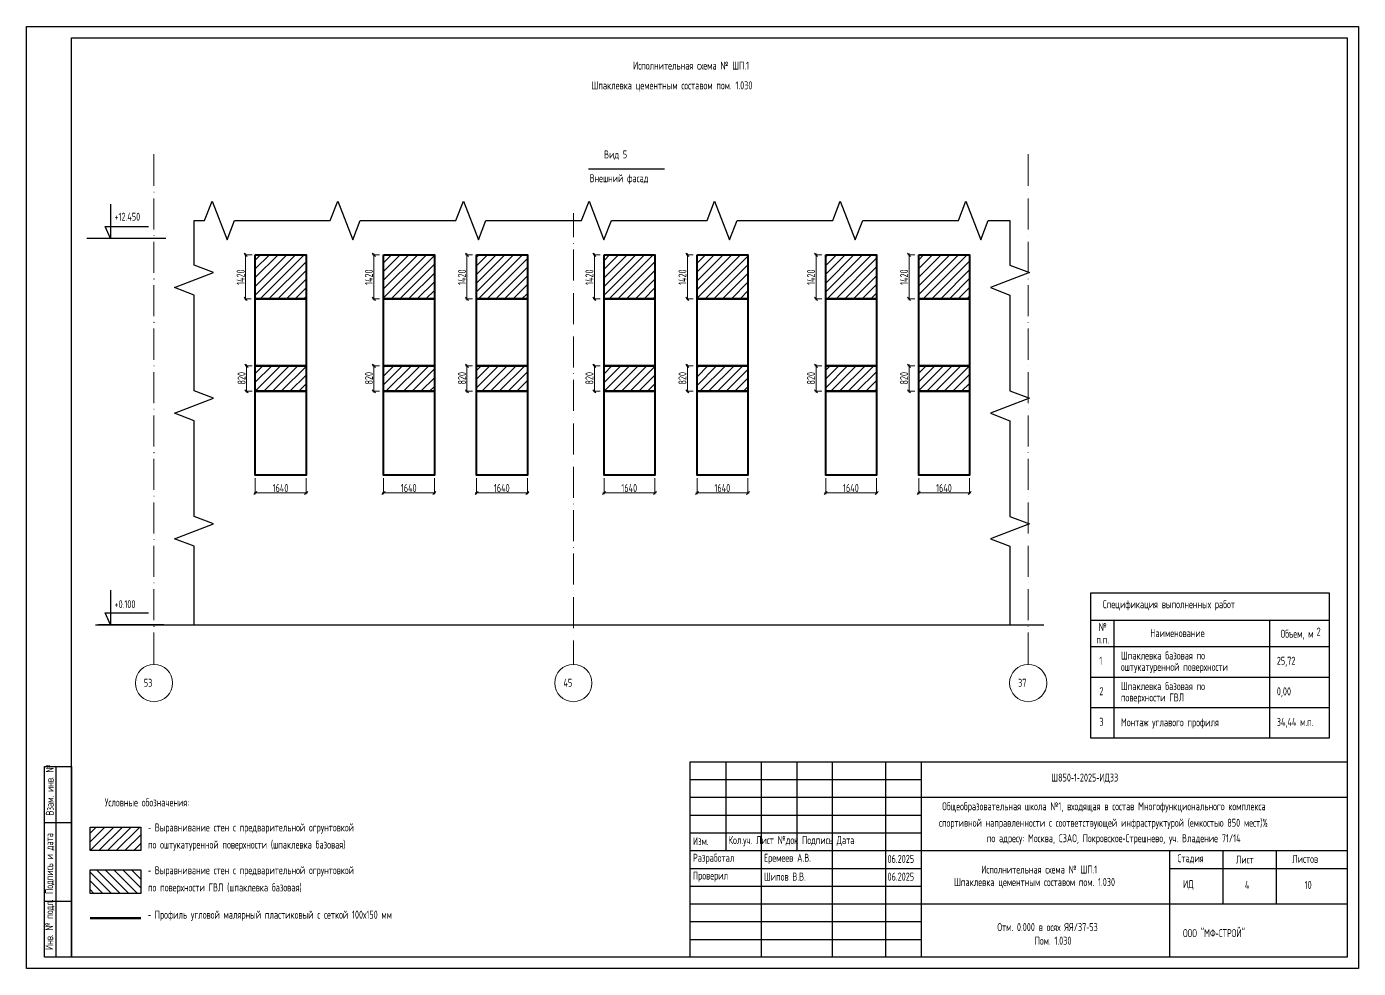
# Model space of a CAD drawing. Header units: millimetres. Extents: x 0 to 258, y 0 to 17.
# Drawn here: x 79.5 to 102.8, y 0.1 to 16.57 of the extents above; entities that cross this region are included whole.
import ezdxf

# ---------------------------------------------------------------- set-up
doc = ezdxf.new("R2010")
doc.units = ezdxf.units.MM
doc.layers.add('PDF _0', color=7, linetype='Continuous')
doc.layers.add('PDF _Текст', color=7, linetype='Continuous')
doc.layers.add('PDF _Оси-1', color=7, linetype='Continuous', true_color=0xaaaaaa)
doc.layers.add('PDF _Оси-3', color=7, linetype='Continuous', true_color=0x989898)
doc.styles.get("Standard").update_dxf_attribs({"font": 'ГОСТ тип А.ttf', "width": 0.8})

msp = doc.modelspace()

# ---------------------------------------------------------------- linework, layer by layer
at = {"layer": 'PDF _0', "lineweight": 25}
for points in [[(79.499, 16.567), (102.796, 16.567), (102.796, 0.095), (79.499, 0.095)], [(80.284, 16.371), (102.599, 16.371), (102.599, 0.291), (80.284, 0.291)], [(102.287, 4.121), (98.116, 4.121), (98.116, 6.666), (102.287, 6.666)], [(79.813, 3.625), (80.284, 3.625), (80.284, 0.291), (79.813, 0.291)], [(91.108, 3.708), (102.599, 3.708), (102.599, 0.291), (91.108, 0.291)], [(80.61, 2.567), (81.495, 2.567), (81.495, 2.155), (80.61, 2.155)], [(80.61, 1.819), (81.495, 1.819), (81.495, 1.406), (80.61, 1.406)]]:
    msp.add_lwpolyline(points, close=True, dxfattribs=at)
for points in [[(89.331, 14.079), (90.656, 14.079)], [(82.428, 6.106), (82.428, 7.478), (82.088, 7.608), (82.769, 7.87), (82.428, 8), (82.428, 8.304), (82.428, 9.675), (82.088, 9.806), (82.769, 10.067), (82.428, 10.198), (82.428, 10.501), (82.428, 11.873), (82.088, 12.004), (82.769, 12.265), (82.428, 12.396), (82.428, 13.176), (82.613, 13.176), (82.744, 13.517), (83.005, 12.836), (83.136, 13.176), (84.508, 13.176), (84.811, 13.176), (84.942, 13.517), (85.203, 12.836), (85.334, 13.176), (86.705, 13.176), (87.009, 13.176), (87.139, 13.517), (87.401, 12.836), (87.531, 13.176), (88.903, 13.176), (89.206, 13.176), (89.337, 13.517), (89.598, 12.836), (89.729, 13.176), (91.101, 13.176), (91.404, 13.176), (91.535, 13.517), (91.796, 12.836), (91.927, 13.176), (93.299, 13.176), (93.602, 13.176), (93.733, 13.517), (93.994, 12.836), (94.125, 13.176), (95.496, 13.176), (95.8, 13.176), (95.93, 13.517), (96.192, 12.836), (96.322, 13.176), (96.7, 13.176), (96.7, 12.396), (97.04, 12.265), (96.359, 12.004), (96.7, 11.873), (96.7, 10.501), (96.7, 10.198), (97.04, 10.067), (96.359, 9.806), (96.7, 9.675), (96.7, 8.304), (96.7, 8), (97.04, 7.87), (96.359, 7.608), (96.7, 7.478), (96.7, 6.106)], [(80.964, 13.464), (80.964, 12.861), (80.872, 13.072), (81.634, 13.072)], [(81.936, 12.861), (80.551, 12.861)], [(80.964, 6.709), (80.964, 6.106), (80.872, 6.316), (81.634, 6.316)], [(80.704, 6.106), (97.291, 6.106)], [(81.897, 6.106), (80.754, 6.106)], [(98.116, 6.186), (102.287, 6.186)], [(98.519, 6.186), (98.519, 4.121)], [(101.239, 6.186), (101.239, 4.121)], [(98.116, 5.726), (102.287, 5.726)], [(98.116, 5.191), (102.287, 5.191)], [(98.116, 4.656), (102.287, 4.656)], [(80.009, 3.625), (80.009, 0.291)], [(91.729, 3.708), (91.729, 2.155)], [(92.35, 3.708), (92.35, 0.291)], [(92.971, 3.708), (92.971, 2.155)], [(93.592, 3.708), (93.592, 0.291)], [(94.524, 3.708), (94.524, 0.291)], [(95.145, 3.708), (95.145, 0.291)], [(91.108, 3.397), (95.145, 3.397)], [(91.108, 3.087), (102.599, 3.087)], [(79.813, 2.644), (80.284, 2.644)], [(91.108, 2.776), (95.145, 2.776)], [(91.108, 2.465), (95.145, 2.465)], [(91.108, 2.155), (102.599, 2.155)], [(99.494, 2.155), (99.494, 0.291)], [(100.425, 2.155), (100.425, 1.223)], [(101.357, 2.155), (101.357, 1.223)], [(91.108, 1.844), (95.145, 1.844)], [(99.494, 1.844), (102.599, 1.844)], [(91.108, 1.534), (95.145, 1.534)], [(79.813, 1.272), (80.284, 1.272)], [(91.108, 1.223), (102.599, 1.223)], [(91.108, 0.912), (95.145, 0.912)], [(91.108, 0.602), (95.145, 0.602)]]:
    msp.add_lwpolyline(points, dxfattribs=at)
at = {"layer": 'PDF _0', "lineweight": 13}
for points in [[(83.357, 12.549), (83.302, 12.604)], [(83.329, 12.598), (83.329, 11.784)], [(85.6, 12.549), (85.546, 12.604)], [(85.573, 12.598), (85.573, 11.784)], [(87.228, 12.549), (87.174, 12.604)], [(87.201, 12.598), (87.201, 11.784)], [(89.458, 12.549), (89.404, 12.604)], [(89.431, 12.598), (89.431, 11.784)], [(91.086, 12.549), (91.032, 12.604)], [(91.059, 12.598), (91.059, 11.784)], [(93.335, 12.549), (93.281, 12.604)], [(93.308, 12.598), (93.308, 11.784)], [(94.963, 12.549), (94.909, 12.604)], [(94.936, 12.598), (94.936, 11.784)], [(83.444, 12.576), (83.308, 12.576)], [(85.672, 12.576), (85.551, 12.576)], [(87.3, 12.576), (87.179, 12.576)], [(89.53, 12.576), (89.409, 12.576)], [(91.158, 12.576), (91.037, 12.576)], [(93.407, 12.576), (93.286, 12.576)], [(95.034, 12.576), (94.914, 12.576)], [(83.302, 11.833), (83.357, 11.779)], [(83.428, 11.806), (83.308, 11.806)], [(85.546, 11.833), (85.6, 11.779)], [(85.672, 11.806), (85.551, 11.806)], [(87.174, 11.833), (87.228, 11.779)], [(87.3, 11.806), (87.179, 11.806)], [(89.404, 11.833), (89.458, 11.779)], [(89.53, 11.806), (89.409, 11.806)], [(91.032, 11.833), (91.086, 11.779)], [(91.158, 11.806), (91.037, 11.806)], [(93.281, 11.833), (93.335, 11.779)], [(93.407, 11.806), (93.286, 11.806)], [(94.909, 11.833), (94.963, 11.779)], [(95.034, 11.806), (94.914, 11.806)], [(83.373, 10.607), (83.319, 10.661)], [(83.444, 10.634), (83.324, 10.634)], [(83.346, 10.656), (83.346, 10.167)], [(85.6, 10.607), (85.546, 10.661)], [(85.672, 10.634), (85.551, 10.634)], [(85.573, 10.656), (85.573, 10.167)], [(87.228, 10.607), (87.174, 10.661)], [(87.3, 10.634), (87.179, 10.634)], [(87.201, 10.656), (87.201, 10.167)], [(89.458, 10.607), (89.404, 10.661)], [(89.53, 10.634), (89.409, 10.634)], [(89.431, 10.656), (89.431, 10.167)], [(91.086, 10.607), (91.032, 10.661)], [(91.158, 10.634), (91.037, 10.634)], [(91.059, 10.656), (91.059, 10.167)], [(93.335, 10.607), (93.281, 10.661)], [(93.407, 10.634), (93.286, 10.634)], [(93.308, 10.656), (93.308, 10.167)], [(94.963, 10.607), (94.909, 10.661)], [(95.034, 10.634), (94.914, 10.634)], [(94.936, 10.656), (94.936, 10.167)], [(83.319, 10.216), (83.373, 10.162)], [(83.444, 10.189), (83.324, 10.189)], [(85.546, 10.216), (85.6, 10.162)], [(85.672, 10.189), (85.551, 10.189)], [(87.174, 10.216), (87.228, 10.162)], [(87.3, 10.189), (87.179, 10.189)], [(89.404, 10.216), (89.458, 10.162)], [(89.53, 10.189), (89.409, 10.189)], [(91.032, 10.216), (91.086, 10.162)], [(91.158, 10.189), (91.037, 10.189)], [(93.281, 10.216), (93.335, 10.162)], [(93.407, 10.189), (93.286, 10.189)], [(94.909, 10.216), (94.963, 10.162)], [(95.034, 10.189), (94.914, 10.189)], [(83.499, 8.67), (83.499, 8.389)], [(84.389, 8.67), (84.389, 8.389)], [(85.742, 8.67), (85.742, 8.389)], [(86.632, 8.67), (86.632, 8.389)], [(87.37, 8.67), (87.37, 8.389)], [(88.26, 8.67), (88.26, 8.389)], [(89.6, 8.67), (89.6, 8.389)], [(90.49, 8.67), (90.49, 8.389)], [(91.228, 8.67), (91.228, 8.389)], [(92.118, 8.67), (92.118, 8.389)], [(93.477, 8.67), (93.477, 8.389)], [(94.367, 8.67), (94.367, 8.389)], [(95.105, 8.67), (95.105, 8.389)], [(95.995, 8.67), (95.995, 8.389)], [(83.526, 8.438), (83.472, 8.383)], [(83.477, 8.411), (84.41, 8.411)], [(84.361, 8.383), (84.416, 8.438)], [(85.769, 8.438), (85.715, 8.383)], [(85.721, 8.411), (86.654, 8.411)], [(86.605, 8.383), (86.659, 8.438)], [(87.397, 8.438), (87.343, 8.383)], [(87.348, 8.411), (88.282, 8.411)], [(88.233, 8.383), (88.287, 8.438)], [(89.627, 8.438), (89.573, 8.383)], [(89.579, 8.411), (90.512, 8.411)], [(90.463, 8.383), (90.517, 8.438)], [(91.255, 8.438), (91.201, 8.383)], [(91.206, 8.411), (92.14, 8.411)], [(92.091, 8.383), (92.145, 8.438)], [(93.504, 8.438), (93.45, 8.383)], [(93.455, 8.411), (94.389, 8.411)], [(94.34, 8.383), (94.394, 8.438)], [(95.132, 8.438), (95.078, 8.383)], [(95.083, 8.411), (96.017, 8.411)], [(95.968, 8.383), (96.022, 8.438)]]:
    msp.add_lwpolyline(points, dxfattribs=at)
at = {"layer": 'PDF _0', "color": 92, "lineweight": 30, "true_color": 0x00dd00}
for points in [[(83.499, 12.482), (83.593, 12.576)], [(83.499, 12.329), (83.746, 12.576)], [(83.499, 12.177), (83.898, 12.576)], [(83.499, 12.024), (84.051, 12.576)], [(83.499, 11.872), (84.204, 12.576)], [(83.586, 11.806), (84.356, 12.576)], [(83.738, 11.806), (84.389, 12.456)], [(85.742, 12.437), (85.882, 12.576)], [(85.742, 12.284), (86.035, 12.576)], [(85.742, 12.131), (86.187, 12.576)], [(85.742, 11.979), (86.34, 12.576)], [(85.742, 11.826), (86.493, 12.576)], [(85.875, 11.806), (86.632, 12.563)], [(86.027, 11.806), (86.632, 12.411)], [(87.37, 12.538), (87.408, 12.576)], [(87.37, 12.386), (87.561, 12.576)], [(87.37, 12.233), (87.714, 12.576)], [(87.37, 12.08), (87.866, 12.576)], [(87.37, 11.928), (88.019, 12.576)], [(87.401, 11.806), (88.171, 12.576)], [(87.553, 11.806), (88.26, 12.512)], [(87.706, 11.806), (88.26, 12.36)], [(89.6, 12.479), (89.697, 12.576)], [(89.6, 12.327), (89.85, 12.576)], [(89.6, 12.174), (90.003, 12.576)], [(89.6, 12.021), (90.155, 12.576)], [(89.6, 11.869), (90.308, 12.576)], [(89.69, 11.806), (90.461, 12.576)], [(89.843, 11.806), (90.49, 12.453)], [(91.228, 12.428), (91.376, 12.576)], [(91.228, 12.276), (91.529, 12.576)], [(91.228, 12.123), (91.681, 12.576)], [(91.228, 11.971), (91.834, 12.576)], [(91.228, 11.818), (91.987, 12.576)], [(91.369, 11.806), (92.118, 12.555)], [(91.521, 11.806), (92.118, 12.403)], [(93.477, 12.541), (93.513, 12.576)], [(93.477, 12.388), (93.665, 12.576)], [(93.477, 12.236), (93.818, 12.576)], [(93.477, 12.083), (93.971, 12.576)], [(93.477, 11.93), (94.123, 12.576)], [(93.505, 11.806), (94.276, 12.576)], [(93.658, 11.806), (94.367, 12.515)], [(93.81, 11.806), (94.367, 12.363)], [(95.105, 12.49), (95.191, 12.576)], [(95.105, 12.337), (95.344, 12.576)], [(95.105, 12.185), (95.497, 12.576)], [(95.105, 12.032), (95.649, 12.576)], [(95.105, 11.88), (95.802, 12.576)], [(95.184, 11.806), (95.954, 12.576)], [(95.337, 11.806), (95.995, 12.464)], [(83.891, 11.806), (84.389, 12.304)], [(84.043, 11.806), (84.389, 12.151)], [(86.18, 11.806), (86.632, 12.258)], [(87.859, 11.806), (88.26, 12.207)], [(89.995, 11.806), (90.49, 12.301)], [(90.148, 11.806), (90.49, 12.148)], [(91.674, 11.806), (92.118, 12.25)], [(93.963, 11.806), (94.367, 12.21)], [(95.489, 11.806), (95.995, 12.312)], [(95.642, 11.806), (95.995, 12.159)], [(84.196, 11.806), (84.389, 11.998)], [(86.333, 11.806), (86.632, 12.106)], [(86.485, 11.806), (86.632, 11.953)], [(88.011, 11.806), (88.26, 12.055)], [(88.164, 11.806), (88.26, 11.902)], [(90.3, 11.806), (90.49, 11.996)], [(91.827, 11.806), (92.118, 12.097)], [(91.979, 11.806), (92.118, 11.945)], [(94.116, 11.806), (94.367, 12.057)], [(94.268, 11.806), (94.367, 11.905)], [(95.794, 11.806), (95.995, 12.006)], [(84.349, 11.806), (84.389, 11.846)], [(90.453, 11.806), (90.49, 11.843)], [(95.947, 11.806), (95.995, 11.854)], [(83.499, 10.498), (83.634, 10.634)], [(83.499, 10.346), (83.787, 10.634)], [(83.499, 10.193), (83.94, 10.634)], [(83.647, 10.189), (84.092, 10.634)], [(83.8, 10.189), (84.245, 10.634)], [(83.953, 10.189), (84.389, 10.625)], [(85.742, 10.605), (85.771, 10.634)], [(85.742, 10.453), (85.924, 10.634)], [(85.742, 10.3), (86.076, 10.634)], [(85.784, 10.189), (86.229, 10.634)], [(85.937, 10.189), (86.381, 10.634)], [(86.089, 10.189), (86.534, 10.634)], [(86.242, 10.189), (86.632, 10.579)], [(87.37, 10.554), (87.45, 10.634)], [(87.37, 10.402), (87.602, 10.634)], [(87.37, 10.249), (87.755, 10.634)], [(87.463, 10.189), (87.908, 10.634)], [(87.615, 10.189), (88.06, 10.634)], [(87.768, 10.189), (88.213, 10.634)], [(87.92, 10.189), (88.26, 10.529)], [(89.6, 10.495), (89.739, 10.634)], [(89.6, 10.343), (89.891, 10.634)], [(89.6, 10.19), (90.044, 10.634)], [(89.752, 10.189), (90.197, 10.634)], [(89.904, 10.189), (90.349, 10.634)], [(90.057, 10.189), (90.49, 10.622)], [(91.228, 10.597), (91.265, 10.634)], [(91.228, 10.444), (91.418, 10.634)], [(91.228, 10.292), (91.57, 10.634)], [(91.278, 10.189), (91.723, 10.634)], [(91.43, 10.189), (91.875, 10.634)], [(91.583, 10.189), (92.028, 10.634)], [(91.736, 10.189), (92.118, 10.571)], [(93.477, 10.557), (93.554, 10.634)], [(93.477, 10.404), (93.707, 10.634)], [(93.477, 10.252), (93.859, 10.634)], [(93.567, 10.189), (94.012, 10.634)], [(93.72, 10.189), (94.165, 10.634)], [(93.872, 10.189), (94.317, 10.634)], [(94.025, 10.189), (94.367, 10.531)], [(95.105, 10.506), (95.233, 10.634)], [(95.105, 10.353), (95.385, 10.634)], [(95.105, 10.201), (95.538, 10.634)], [(95.246, 10.189), (95.691, 10.634)], [(95.398, 10.189), (95.843, 10.634)], [(95.551, 10.189), (95.995, 10.633)], [(84.105, 10.189), (84.389, 10.472)], [(84.258, 10.189), (84.389, 10.32)], [(86.394, 10.189), (86.632, 10.427)], [(86.547, 10.189), (86.632, 10.274)], [(88.073, 10.189), (88.26, 10.376)], [(90.21, 10.189), (90.49, 10.47)], [(90.362, 10.189), (90.49, 10.317)], [(91.888, 10.189), (92.118, 10.419)], [(92.041, 10.189), (92.118, 10.266)], [(94.177, 10.189), (94.367, 10.379)], [(95.704, 10.189), (95.995, 10.48)], [(95.856, 10.189), (95.995, 10.328)], [(88.226, 10.189), (88.26, 10.223)], [(94.33, 10.189), (94.367, 10.226)], [(80.61, 2.46), (80.718, 2.567)], [(80.61, 2.307), (80.87, 2.567)], [(80.61, 2.155), (81.023, 2.567)], [(80.763, 2.155), (81.175, 2.567)], [(80.915, 2.155), (81.328, 2.567)], [(81.068, 2.155), (81.481, 2.567)], [(81.22, 2.155), (81.495, 2.429)], [(81.373, 2.155), (81.495, 2.277)]]:
    msp.add_lwpolyline(points, dxfattribs=at)
at = {"layer": 'PDF _0', "lineweight": 40}
for points in [[(83.499, 12.576), (84.389, 12.576), (84.389, 8.724), (83.499, 8.724)], [(85.742, 12.576), (86.632, 12.576), (86.632, 8.724), (85.742, 8.724)], [(87.37, 12.576), (88.26, 12.576), (88.26, 8.724), (87.37, 8.724)], [(89.6, 12.576), (90.49, 12.576), (90.49, 8.724), (89.6, 8.724)], [(91.228, 12.576), (92.118, 12.576), (92.118, 8.724), (91.228, 8.724)], [(93.477, 12.576), (94.367, 12.576), (94.367, 8.724), (93.477, 8.724)], [(95.105, 12.576), (95.995, 12.576), (95.995, 8.724), (95.105, 8.724)]]:
    msp.add_lwpolyline(points, close=True, dxfattribs=at)
at = {"layer": 'PDF _0', "color": 1, "lineweight": 100}
for points in [[(83.499, 11.806), (84.389, 11.806)], [(85.742, 11.806), (86.632, 11.806)], [(87.37, 11.806), (88.26, 11.806)], [(89.6, 11.806), (90.49, 11.806)], [(91.228, 11.806), (92.118, 11.806)], [(93.477, 11.806), (94.367, 11.806)], [(95.105, 11.806), (95.995, 11.806)], [(83.499, 10.634), (84.389, 10.634)], [(85.742, 10.634), (86.632, 10.634)], [(87.37, 10.634), (88.26, 10.634)], [(89.6, 10.634), (90.49, 10.634)], [(91.228, 10.634), (92.118, 10.634)], [(93.477, 10.634), (94.367, 10.634)], [(95.105, 10.634), (95.995, 10.634)], [(83.499, 10.189), (84.389, 10.189)], [(85.742, 10.189), (86.632, 10.189)], [(87.37, 10.189), (88.26, 10.189)], [(89.6, 10.189), (90.49, 10.189)], [(91.228, 10.189), (92.118, 10.189)], [(93.477, 10.189), (94.367, 10.189)], [(95.105, 10.189), (95.995, 10.189)], [(81.495, 0.973), (80.61, 0.973)]]:
    msp.add_lwpolyline(points, dxfattribs=at)
at = {"layer": 'PDF _0', "color": 5, "lineweight": 30}
for points in [[(80.982, 1.406), (80.61, 1.778)], [(81.135, 1.406), (80.722, 1.819)], [(81.287, 1.406), (80.875, 1.819)], [(81.44, 1.406), (81.027, 1.819)], [(81.495, 1.503), (81.18, 1.819)], [(81.495, 1.656), (81.332, 1.819)], [(81.495, 1.809), (81.485, 1.819)], [(80.83, 1.406), (80.61, 1.625)], [(80.677, 1.406), (80.61, 1.473)]]:
    msp.add_lwpolyline(points, dxfattribs=at)
at = {"layer": 'PDF _Оси-1', "lineweight": 20}
for centre in [(81.727, 5.086), (89.063, 5.086), (97.02, 5.086)]:
    msp.add_circle(centre, 0.326, dxfattribs=at)
at = {"layer": 'PDF _Оси-3', "lineweight": 9}
for points in [[(81.727, 14.337), (81.727, 13.781)], [(97.02, 14.337), (97.02, 13.781)], [(81.727, 13.564), (81.727, 13.021)], [(97.02, 13.564), (97.02, 13.021)], [(89.063, 13.302), (89.063, 12.884)], [(81.727, 12.804), (81.727, 12.262)], [(89.063, 12.667), (89.063, 12.124)], [(97.02, 12.804), (97.02, 12.262)], [(81.727, 12.045), (81.727, 11.502)], [(89.063, 11.907), (89.063, 11.364)], [(97.02, 12.045), (97.02, 11.502)], [(81.727, 11.285), (81.727, 10.742)], [(97.02, 11.285), (97.02, 10.742)], [(89.063, 11.147), (89.063, 10.605)], [(81.727, 10.525), (81.727, 9.983)], [(97.02, 10.525), (97.02, 9.983)], [(89.063, 10.388), (89.063, 9.845)], [(81.727, 9.766), (81.727, 9.223)], [(89.063, 9.628), (89.063, 9.085)], [(97.02, 9.766), (97.02, 9.223)], [(81.727, 9.006), (81.727, 8.463)], [(89.063, 8.868), (89.063, 8.326)], [(97.02, 9.006), (97.02, 8.463)], [(81.727, 8.246), (81.727, 7.704)], [(97.02, 8.246), (97.02, 7.704)], [(89.063, 8.109), (89.063, 7.566)], [(81.727, 7.487), (81.727, 6.944)], [(97.02, 7.487), (97.02, 6.944)], [(89.063, 7.349), (89.063, 6.807)], [(81.727, 6.727), (81.727, 6.185)], [(89.063, 6.59), (89.063, 6.047)], [(97.02, 6.727), (97.02, 6.185)], [(81.727, 5.967), (81.727, 5.412)], [(89.063, 5.83), (89.063, 5.412)], [(97.02, 5.967), (97.02, 5.412)]]:
    msp.add_lwpolyline(points, dxfattribs=at)
at = {"layer": 'PDF _Оси-3', "lineweight": 5}
for points in [[(81.727, 13.672), (81.729, 13.672), (81.729, 13.674), (81.727, 13.674)], [(97.02, 13.672), (97.022, 13.672), (97.022, 13.674), (97.02, 13.674)], [(81.727, 12.913), (81.729, 12.913), (81.729, 12.915), (81.727, 12.915)], [(97.02, 12.913), (97.022, 12.913), (97.022, 12.915), (97.02, 12.915)], [(89.063, 12.775), (89.065, 12.775), (89.065, 12.777), (89.063, 12.777)], [(81.727, 12.153), (81.729, 12.153), (81.729, 12.155), (81.727, 12.155)], [(97.02, 12.153), (97.022, 12.153), (97.022, 12.155), (97.02, 12.155)], [(89.063, 12.016), (89.065, 12.016), (89.065, 12.018), (89.063, 12.018)], [(81.727, 11.394), (81.729, 11.394), (81.729, 11.396), (81.727, 11.396)], [(89.063, 11.256), (89.065, 11.256), (89.065, 11.258), (89.063, 11.258)], [(97.02, 11.394), (97.022, 11.394), (97.022, 11.396), (97.02, 11.396)], [(81.727, 10.634), (81.729, 10.634), (81.729, 10.636), (81.727, 10.636)], [(89.063, 10.496), (89.065, 10.496), (89.065, 10.498), (89.063, 10.498)], [(97.02, 10.634), (97.022, 10.634), (97.022, 10.636), (97.02, 10.636)], [(81.727, 9.874), (81.729, 9.874), (81.729, 9.876), (81.727, 9.876)], [(97.02, 9.874), (97.022, 9.874), (97.022, 9.876), (97.02, 9.876)], [(89.063, 9.737), (89.065, 9.737), (89.065, 9.739), (89.063, 9.739)], [(81.727, 9.115), (81.729, 9.115), (81.729, 9.117), (81.727, 9.117)], [(97.02, 9.115), (97.022, 9.115), (97.022, 9.117), (97.02, 9.117)], [(89.063, 8.977), (89.065, 8.977), (89.065, 8.979), (89.063, 8.979)], [(81.727, 8.355), (81.729, 8.355), (81.729, 8.357), (81.727, 8.357)], [(89.063, 8.217), (89.065, 8.217), (89.065, 8.219), (89.063, 8.219)], [(97.02, 8.355), (97.022, 8.355), (97.022, 8.357), (97.02, 8.357)], [(81.727, 7.595), (81.729, 7.595), (81.729, 7.597), (81.727, 7.597)], [(89.063, 7.458), (89.065, 7.458), (89.065, 7.46), (89.063, 7.46)], [(97.02, 7.595), (97.022, 7.595), (97.022, 7.597), (97.02, 7.597)], [(81.727, 6.836), (81.729, 6.836), (81.729, 6.838), (81.727, 6.838)], [(97.02, 6.836), (97.022, 6.836), (97.022, 6.838), (97.02, 6.838)], [(89.063, 6.698), (89.065, 6.698), (89.065, 6.7), (89.063, 6.7)], [(81.727, 6.076), (81.729, 6.076), (81.729, 6.078), (81.727, 6.078)], [(97.02, 6.076), (97.022, 6.076), (97.022, 6.078), (97.02, 6.078)], [(89.063, 5.938), (89.065, 5.938), (89.065, 5.94), (89.063, 5.94)]]:
    msp.add_lwpolyline(points, close=True, dxfattribs=at)

# ---------------------------------------------------------------- texts
at = {"layer": 'PDF _Текст', "char_height": 0.14, "attachment_point": 4}
for s, insert in [('Исполнительная схема № ШП.1', (90.107, 15.886)), ('Шпаклевка цементным составом пом. 1.030', (89.38, 15.521)), ('Вид 5', (89.6, 14.32)), ('Внешний фасад', (89.347, 13.897)), ('+12.450', (81.037, 13.242)), ('1640', (83.802, 8.497)), ('1640', (86.045, 8.497)), ('1640', (87.673, 8.497)), ('1640', (89.903, 8.497)), ('1640', (91.531, 8.497)), ('1640', (93.78, 8.497)), ('1640', (95.408, 8.497)), ('+0.100', (81.037, 6.465)), ('Спецификация выполненных работ', (98.325, 6.445)), ('№', (98.254, 6.065)), ('п.п.', (98.212, 5.847)), ('Наименование', (99.155, 5.96)), ('Объем, м', (101.434, 5.932)), ('2', (102.065, 5.985)), ('Шпаклевка базовая по', (98.642, 5.567)), ('1', (98.265, 5.478)), ('оштукатуренной поверхности', (98.642, 5.349)), ('25,72', (101.369, 5.459)), ('2', (98.265, 4.943)), ('поверхности ГВЛ', (98.642, 4.815)), ('Шпаклевка базовая по', (98.642, 5.032)), ('0,00', (101.369, 4.924)), ('3', (98.265, 4.408)), ('Монтаж углавого профиля', (98.642, 4.38)), ('34,44 м.п.', (101.369, 4.389)), ('Ш850‐1‐2025‐ИД33', (97.423, 3.418)), ('Условные обозначения:', (80.867, 2.998)), ('Общеобразовательная школа №1, входящая в состав Многофункционального комплекса', (95.515, 2.911)), ('‐ Выравнивание стен с предварительной огрунтовкой', (81.622, 2.541)), ('спортивной направленности с соответствующей инфраструктурой (емкостью 850 мест)½', (95.46, 2.623)), ('по оштукатуренной поверхности (шпаклевка базовая)', (81.622, 2.241)), ('Изм.', (91.154, 2.32)), ('Кол.уч. Лист №док Подпись Дата', (91.777, 2.32)), ('по адресу: Москва, СЗАО, Покровское‐Стрешнево, уч. Владение 71/14', (96.297, 2.352)), ('Разработал', (91.154, 2.01)), ('Еремеев А.В.', (92.396, 2.01)), ('‐ Выравнивание стен с предварительной огрунтовкой', (81.622, 1.793)), ('06.2025', (94.559, 2.01)), ('Исполнительная схема № ШП.1', (96.198, 1.824)), ('Стадия', (99.63, 2.01)), ('Лист', (100.653, 1.999)), ('Листов', (101.64, 2.01)), ('Проверил', (91.154, 1.699)), ('Шипов В.В.', (92.396, 1.699)), ('06.2025', (94.559, 1.699)), ('Шпаклевка цементным составом пом. 1.030', (95.723, 1.586)), ('ИД', (99.728, 1.554)), ('по поверхности ГВЛ (шпаклевка базовая)', (81.622, 1.492)), ('4', (100.811, 1.554)), ('10', (101.856, 1.554)), ('‐ Профиль угловой малярный пластиковый с сеткой 100х150 мм', (81.622, 1.015)), ('Отм. 0.000 в осях ЯЯ/37‐53', (96.481, 0.817)), ('ООО "МФ‐СТРОЙ"', (99.728, 0.711)), ('Пом. 1.030', (97.133, 0.579))]:
    msp.add_mtext(s, dxfattribs=dict(at, insert=insert))
at = {"layer": 'PDF _Текст', "char_height": 0.14, "attachment_point": 4, "rotation": 90}
for s, insert in [('1420', (83.243, 12.049)), ('1420', (85.486, 12.049)), ('1420', (87.114, 12.049)), ('1420', (89.344, 12.049)), ('1420', (90.972, 12.049)), ('1420', (93.221, 12.049)), ('1420', (94.849, 12.049)), ('820', (83.259, 10.307)), ('820', (85.486, 10.307)), ('820', (87.114, 10.307)), ('820', (89.344, 10.307)), ('820', (90.972, 10.307)), ('820', (93.221, 10.307)), ('820', (94.849, 10.307)), ('Взам. инв. №', (79.905, 2.769)), ('Подпись и дата', (79.905, 1.396)), ('Инв. № подл.', (79.905, 0.416))]:
    msp.add_mtext(s, dxfattribs=dict(at, insert=insert))
at = {"layer": 'PDF _Текст', "color": 253, "true_color": 0xaaaaaa, "char_height": 0.14, "attachment_point": 4}
for s, insert in [('53', (81.549, 5.09)), ('45', (88.89, 5.09)), ('37', (96.843, 5.09))]:
    msp.add_mtext(s, dxfattribs=dict(at, insert=insert))

doc.saveas('drawing.dxf')
